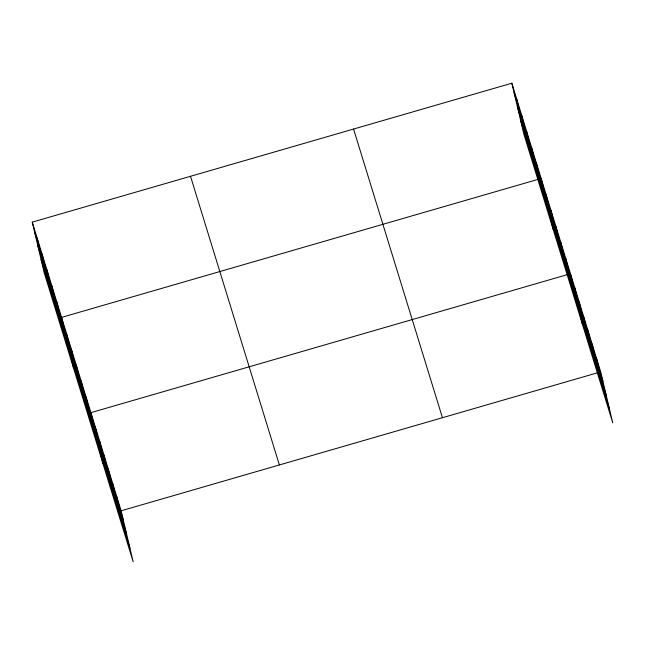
<?xml version="1.0" encoding="UTF-8"?>
<svg xmlns="http://www.w3.org/2000/svg" width="645" height="645" viewBox="0 0 645 645"><rect width="100%" height="100%" fill="white"/><g stroke="black" fill="none" stroke-linecap="round" stroke-linejoin="round"><path stroke-width="0.97" d="M32.25 222.138L121.123 510.8L133.176 561.787L44.303 273.125L32.25 222.138L511.824 83.213L600.697 371.875L612.75 422.862L523.877 134.2L511.824 83.213M538.373 179.278L61.581 317.396L73.635 368.384M567.705 274.528L90.905 412.655L102.958 463.642M121.123 510.8L597.923 372.673M514.073 92.727L602.946 381.389M517.306 106.417L606.179 395.071M520.644 120.518L609.517 409.172M353.565 129.056L442.438 417.718M190.509 176.295L279.382 464.956M34.499 231.66L123.372 520.313M37.733 245.342L126.605 534.004M41.07 259.443L129.943 548.105M596.383 357.854L598.633 367.368M592.062 343.833L594.311 353.347M587.748 329.813L589.998 339.326M583.427 315.792L585.676 325.306M579.113 301.771L581.363 311.285M574.8 287.751L577.049 297.264M570.478 273.73L582.532 324.717M565.592 257.855L567.842 267.369M560.707 241.972L562.956 251.494M555.813 226.097L558.062 235.619M550.927 210.222L553.176 219.743M546.041 194.347L548.29 203.86M541.155 178.472L553.2 229.459M536.261 162.596L538.51 172.11M531.375 146.721L533.625 156.235M526.489 130.838L528.739 140.36M521.595 114.963L523.845 124.485M516.71 99.088L518.959 108.61M116.809 496.779L119.059 506.293M112.488 482.758L114.737 492.272M108.175 468.738L110.424 478.251M103.861 454.717L106.111 464.231M99.54 440.696L101.789 450.21M95.226 426.676L97.476 436.189M86.019 396.78L88.268 406.294M81.133 380.905L83.382 390.418M76.239 365.03L78.496 374.543M71.353 349.147L73.603 358.668M66.467 333.272L68.717 342.793M56.687 301.521L58.937 311.035M51.802 285.646L54.051 295.16M46.916 269.771L49.165 279.285M42.03 253.896L44.279 263.41M37.136 238.013L39.385 247.535"/></g></svg>
